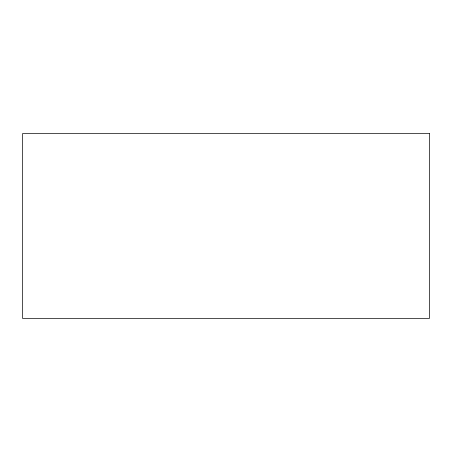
<?xml version="1.0" encoding="UTF-8"?>
<svg xmlns="http://www.w3.org/2000/svg" width="452" height="452" viewBox="0 0 452 452"><rect width="100%" height="100%" fill="white"/><g stroke="black" fill="none" stroke-linecap="round" stroke-linejoin="round"><path stroke-width="0.68" d="M429.4 133.543L22.6 133.543L22.6 318.457L429.4 318.457L429.4 133.543"/></g></svg>
